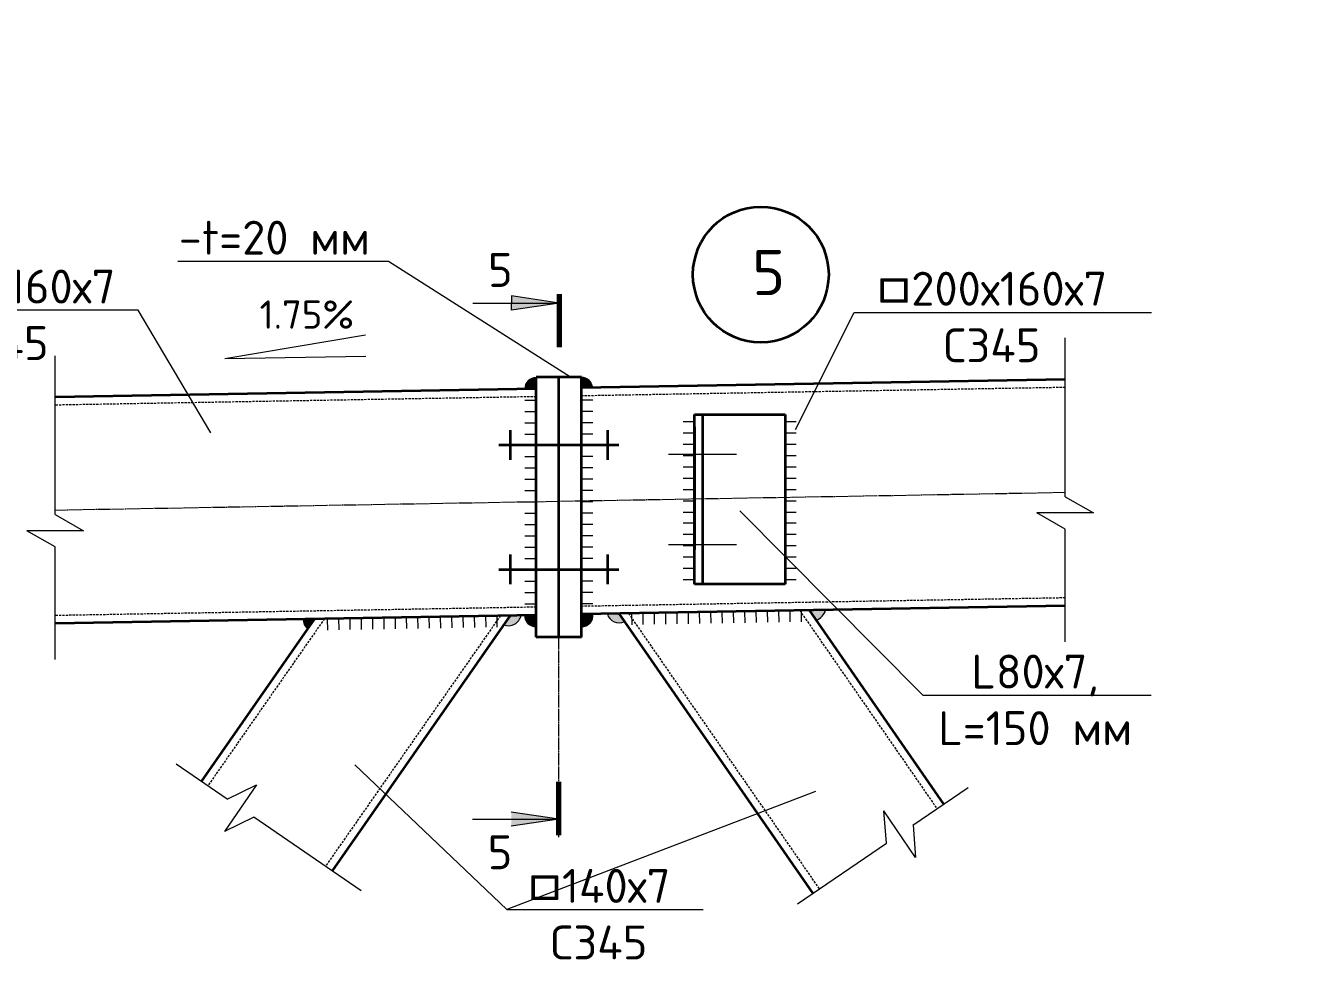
# Model space of a CAD drawing. Header units: millimetres. Extents: x -8174 to 141842, y -29548 to 3412.
# Drawn here: x 69162 to 70291, y -12491 to -11651 of the extents above; entities that cross this region are included whole.
import ezdxf
from ezdxf import colors
from ezdxf.entities.mleader import LeaderData, LeaderLine
from ezdxf.math import Vec2, Vec3

# ---------------------------------------------------------------- set-up
doc = ezdxf.new("R2010")
doc.units = ezdxf.units.MM
doc.linetypes.add('JIS_02_2.0', pattern=[3, 2, -1])
doc.linetypes.add('JIS_08_11', pattern=[12.799999999999999, 11, -0.6, 0.6, -0.6])
for name, color, linetype, lineweight in [('НАДПИСИ', 11, 'Continuous', 13), ('ОСЕВАЯ', 50, 'JIS_08_11', 13), ('ОСНОВНАЯ', 213, 'Continuous', 35), ('ШТРИХОВАЯ', 84, 'JIS_02_2.0', 13)]:
    doc.layers.add(name, color=color, linetype=linetype, lineweight=lineweight)
doc.styles.add('ОСК', font='isocpeur.ttf')

# ---------------------------------------------------------------- blocks, each defined once
blk = doc.blocks.new('_None')
blk = doc.blocks.new('A$C631303E2')
at = {"layer": 'ОСЕВАЯ', "linetype": 'JIS_08_11', "ltscale": 0.5}
for p, q in [((-6.946799112483859e-05, 114.999934178777), (59.99993053195067, 114.9999341787625)), ((-6.946799112483859e-05, 34.99993417876249), (59.99993053195067, 34.99993417877704))]:
    blk.add_line(p, q, dxfattribs=at)
at = {"layer": 'ОСНОВНАЯ'}
for p, q in [((22.99993053200888, 149.9999341787698), (102.9999305320089, 149.9999341787698)), ((22.99993053200888, -6.582123023690656e-05), (22.99993053206708, 149.9999341787698)), ((22.99993053206708, 149.9999341787698), (92.99993053206708, 149.9999341787698)), ((29.99993053200888, 149.9999341787698), (29.99993053200888, -6.582122296094894e-05)), ((102.9999305320089, 149.9999341787698), (102.9999305320089, -6.582123023690656e-05)), ((23.00020058196969, 139.223898068667), (23.00020058196969, 30.77597028889431)), ((23.00020058196969, 10.77597028889431), (23.00020058196969, 139.2238980686598)), ((102.9999305320089, -6.582123023690656e-05), (22.99993053200888, -6.582123023690656e-05))]:
    blk.add_line(p, q, dxfattribs=at)

msp = doc.modelspace()

# ---------------------------------------------------------------- hatches: boundary and pattern name
at = {"layer": 'НАДПИСИ'}
h = msp.add_hatch(color=256, dxfattribs=at)
h.paths.add_polyline_path([(69633.59687284066, -11896.00855726103), (69591.46308823576, -11896.00855726097), (69591.46308823576, -11889.77932682936)])
h.paths.add_polyline_path([(69633.5968728406, -11896.00855726103), (69591.46308823576, -11902.23778769257), (69591.46308823576, -11896.00855726097)])
h = msp.add_hatch(color=256, dxfattribs=at)
h.dxf.hatch_style = 1
edge = h.paths.add_edge_path()
edge.add_line((69613.32396110089, -11962.05511524655), (69613.32396110089, -11971.79261524657))
edge.add_line((69613.32396110089, -11971.79261524657), (69603.32549199928, -11971.96758845585))
edge.add_arc((69612.89180518565, -11971.61805228388), 9.572696773386873, 87.41252346232233, 182.0925556071396, ccw=False)
h = msp.add_hatch(color=256, dxfattribs=at)
h.dxf.hatch_style = 1
edge = h.paths.add_edge_path()
edge.add_line((69653.32396110077, -11961.44261524703), (69653.32396110083, -11971.09261524657))
edge.add_line((69653.32396110083, -11971.09261524657), (69663.30318047985, -11970.9179789074))
edge.add_arc((69652.61509752477, -11972.18178861678), 10.76254301901722, 6.743612197627209, 86.2235399638697)
h = msp.add_hatch(color=256, dxfattribs=at)
h.dxf.hatch_style = 1
edge = h.paths.add_edge_path()
edge.add_line((69653.32396110083, -12181.91379947693), (69653.32396110083, -12171.12323790258))
edge.add_line((69653.32396110083, -12171.12323790258), (69663.4819616907, -12170.94547289224))
edge.add_arc((69653.8810250748, -12172.24177475824), 9.688053593484298, -93.29633072528293, 7.689475905362883, ccw=False)
h = msp.add_hatch(color=256, dxfattribs=at)
h.dxf.hatch_style = 1
edge = h.paths.add_edge_path()
edge.add_line((69676.22481296898, -12170.72247299488), (69686.50026926101, -12170.54265250977))
edge.add_line((69686.50026926101, -12170.54265250977), (69691.30115301075, -12177.47487620938))
edge.add_arc((69686.43863536918, -12168.12464671559), 10.53901652912072, 194.2702647541853, 297.47635280531586, ccw=False)
h = msp.add_hatch(color=256, dxfattribs=at)
h.dxf.hatch_style = 1
edge = h.paths.add_edge_path()
edge.add_line((69869.15720469283, -12167.3384572331), (69854.75655960216, -12167.59816742878))
edge.add_line((69854.75655960216, -12167.59816742878), (69860.68432499655, -12176.15754897075))
edge.add_arc((69857.66997283802, -12164.7818562239), 11.76829233178799, 284.8412556041654, 347.45273833776)
h = msp.add_hatch(color=256, dxfattribs=at)
h.dxf.hatch_style = 1
edge = h.paths.add_edge_path()
edge.add_line((69407.14851331682, -12175.43900714564), (69417.42396960885, -12175.25918666054))
edge.add_line((69417.42396960885, -12175.25918666054), (69411.3471995485, -12183.96135808341))
edge.add_arc((69417.30087015312, -12175.73272362594), 10.15660468379629, 178.3428456920234, 234.1131027596856, ccw=False)
h = msp.add_hatch(color=256, dxfattribs=at)
h.dxf.hatch_style = 1
edge = h.paths.add_edge_path()
edge.add_line((69600.08090504067, -12172.05499138386), (69590.33919095882, -12172.22547138006))
edge.add_line((69590.33919095882, -12172.22547138008), (69584.63379653235, -12180.58045161323))
edge.add_arc((69588.59367318585, -12169.49839037462), 11.7682923318319, 250.3370167270571, 347.4527383375352)
h = msp.add_hatch(color=256, dxfattribs=at)
h.dxf.hatch_style = 1
edge = h.paths.add_edge_path()
edge.add_line((69613.32396110083, -12181.91379947693), (69613.32396110083, -12171.82323790221))
edge.add_line((69613.32396110083, -12171.82323790221), (69603.14748307684, -12172.00132626764))
edge.add_arc((69612.72862455627, -12172.34499825208), 9.587303191291715, 537.945702418691, 633.5601493064322)
h = msp.add_hatch(color=256, dxfattribs=at)
h.paths.add_polyline_path([(69633.3239611013, -12352.26382787898), (69591.1901764964, -12352.26382787904), (69591.1901764964, -12358.49305831065)])
h.paths.add_polyline_path([(69633.32396110124, -12352.26382787898), (69591.1901764964, -12346.03459744743), (69591.1901764964, -12352.26382787904)])

# ---------------------------------------------------------------- linework, layer by layer
at = {"color": 7, "lineweight": 70}
for p, q in [((69633.5968728402, -11888.08065710618), (69633.59687284013, -11935.12888506457)), ((69633.32396110089, -12366.37510834314), (69633.32396110083, -12319.32688038476))]:
    msp.add_line(p, q, dxfattribs=at)
at = {"layer": 'НАДПИСИ'}
for p, q in [((69557.35447653761, -11896.00855726097), (69633.5968728402, -11896.00855726108)), ((69633.59687284066, -11896.00855726103), (69591.46308823576, -11889.77932682936)), ((69591.46308823576, -11889.77932682936), (69591.46308823576, -11896.00855726097)), ((69633.59687284066, -11896.00855726103), (69591.46308823576, -11902.23778769257)), ((69591.46308823576, -11902.23778769263), (69591.46308823576, -11896.00855726103)), ((69337.93234739272, -11945.1429246995), (69462.24863987742, -11924.2224728682)), ((70081.01988216635, -12067.33224762994), (70081.01988216641, -11926.89786731724)), ((69187.91106904525, -12082.96165185956), (69187.91106904531, -11942.52727154686)), ((69337.93234739272, -11945.1429246995), (69462.59039998887, -11942.96140877907)), ((69603.32396110089, -11981.79261524657), (69613.32396110089, -11981.79261524657)), ((69663.32396110077, -11981.79261524657), (69653.32396110077, -11981.79261524657)), ((69603.32396110089, -11991.79261524657), (69613.32396110089, -11991.79261524657)), ((69663.32396110077, -11991.79261524657), (69653.32396110077, -11991.79261524657)), ((69753.32713869511, -12001.04395593636), (69743.32713869511, -12001.04395593636)), ((69843.32713869505, -12001.04395593639), (69833.32713869505, -12001.04395593639)), ((69603.32396110089, -12001.79261524657), (69613.32396110089, -12001.79261524657)), ((69603.32396110089, -12011.79261524657), (69613.32396110089, -12011.79261524657)), ((69663.32396110077, -12001.79261524657), (69653.32396110077, -12001.79261524657)), ((69663.32396110077, -12011.79261524657), (69653.32396110077, -12011.79261524657)), ((69753.32713869511, -12011.04395593636), (69743.32713869511, -12011.04395593636)), ((69843.32713869505, -12011.04395593639), (69833.32713869505, -12011.04395593639)), ((69603.32396110089, -12021.79261524657), (69613.32396110089, -12021.79261524657)), ((69663.32396110077, -12021.79261524657), (69653.32396110077, -12021.79261524657)), ((69753.32713869511, -12021.04395593636), (69743.32713869511, -12021.04395593636)), ((69843.32713869505, -12021.04395593639), (69833.32713869505, -12021.04395593639)), ((69603.32396110089, -12031.79261524657), (69613.32396110089, -12031.79261524657)), ((69663.32396110077, -12031.79261524657), (69653.32396110077, -12031.79261524657)), ((69753.32713869511, -12031.04395593636), (69743.32713869511, -12031.04395593636)), ((69843.32713869505, -12031.04395593639), (69833.32713869505, -12031.04395593639)), ((69603.32396110089, -12041.79261524657), (69613.32396110089, -12041.79261524657)), ((69663.32396110077, -12041.79261524657), (69653.32396110077, -12041.79261524657)), ((69753.32713869511, -12041.04395593636), (69743.32713869511, -12041.04395593636)), ((69843.32713869505, -12041.04395593639), (69833.32713869505, -12041.04395593639)), ((69603.32396110089, -12051.79261524657), (69613.32396110089, -12051.79261524657)), ((69663.32396110077, -12051.79261524657), (69653.32396110077, -12051.79261524657)), ((69753.32713869511, -12051.04395593636), (69743.32713869511, -12051.04395593636)), ((69843.32713869505, -12051.04395593639), (69833.32713869505, -12051.04395593639)), ((69603.32396110089, -12061.79261524657), (69613.32396110089, -12061.79261524657)), ((69663.32396110077, -12061.79261524657), (69653.32396110077, -12061.79261524657)), ((69753.32713869511, -12061.04395593636), (69743.32713869511, -12061.04395593636)), ((69843.32713869505, -12061.04395593639), (69833.32713869505, -12061.04395593639)), ((70081.01988216635, -12067.33224762995), (70106.01988216635, -12081.59968151044)), ((69603.32396110089, -12071.79261524657), (69613.32396110089, -12071.79261524657)), ((69663.32396110077, -12071.79261524657), (69653.32396110077, -12071.79261524657)), ((69753.32713869511, -12071.04395593636), (69743.32713869511, -12071.04395593636)), ((69843.32713869505, -12071.04395593639), (69833.32713869505, -12071.04395593639)), ((69187.91106904525, -12082.96165185957), (69212.91106904525, -12097.22908574007)), ((69603.32396110089, -12081.79261524657), (69613.32396110089, -12081.79261524657)), ((69603.32396110089, -12091.79261524657), (69613.32396110089, -12091.79261524657)), ((69663.32396110077, -12081.79261524657), (69653.32396110077, -12081.79261524657)), ((69663.32396110077, -12091.79261524657), (69653.32396110077, -12091.79261524657)), ((69753.32713869511, -12081.04395593636), (69743.32713869511, -12081.04395593636)), ((69753.32713869511, -12090.54151808823), (69743.32713869511, -12090.54151808823)), ((69843.32713869505, -12081.04395593639), (69833.32713869505, -12081.04395593639)), ((69843.32713869505, -12090.54151808826), (69833.32713869505, -12090.54151808826)), ((70106.01988216635, -12081.59968151044), (70056.01988216635, -12081.59968151044)), ((70081.01988216635, -12095.86711539095), (70056.01988216635, -12081.59968151044)), ((69212.91106904525, -12097.22908574007), (69162.91106904525, -12097.22908574007)), ((69187.91106904525, -12111.49651962057), (69162.91106904525, -12097.22908574007)), ((69603.32396110089, -12101.79261524657), (69613.32396110089, -12101.79261524657)), ((69663.32396110077, -12101.79261524657), (69653.32396110077, -12101.79261524657)), ((69753.32713869511, -12100.54151808823), (69743.32713869511, -12100.54151808823)), ((69843.32713869505, -12100.54151808826), (69833.32713869505, -12100.54151808826)), ((70081.01988216635, -12195.42632309269), (70081.01988216635, -12095.86711539095)), ((69187.91106904525, -12211.05572732231), (69187.91106904525, -12111.49651962057)), ((69603.32396110089, -12111.79261524657), (69613.32396110089, -12111.79261524657)), ((69663.32396110077, -12111.79261524657), (69653.32396110077, -12111.79261524657)), ((69753.32713869511, -12110.54151808823), (69743.32713869511, -12110.54151808823)), ((69843.32713869505, -12110.54151808826), (69833.32713869505, -12110.54151808826)), ((69603.32396110089, -12121.79261524657), (69613.32396110089, -12121.79261524657)), ((69663.32396110077, -12121.79261524657), (69653.32396110077, -12121.79261524657)), ((69753.32713869511, -12120.54151808823), (69743.32713869511, -12120.54151808823)), ((69843.32713869505, -12120.54151808826), (69833.32713869505, -12120.54151808826)), ((69603.32396110089, -12131.79261524657), (69613.32396110089, -12131.79261524657)), ((69663.32396110077, -12131.79261524657), (69653.32396110077, -12131.79261524657)), ((69753.32713869511, -12130.54151808823), (69743.32713869511, -12130.54151808823)), ((69843.32713869505, -12130.54151808826), (69833.32713869505, -12130.54151808826)), ((69603.32396110089, -12141.79261524657), (69613.32396110089, -12141.79261524657)), ((69663.32396110077, -12141.79261524657), (69653.32396110077, -12141.79261524657)), ((69753.32713869511, -12140.54151808823), (69743.32713869511, -12140.54151808823)), ((69843.32713869505, -12140.54151808826), (69833.32713869505, -12140.54151808826)), ((69603.32396110089, -12151.79261524657), (69613.32396110089, -12151.79261524657)), ((69663.32396110077, -12151.79261524657), (69653.32396110077, -12151.79261524657)), ((69603.32396110089, -12161.79261524657), (69613.32396110089, -12161.79261524657)), ((69663.32396110077, -12161.79261524657), (69653.32396110077, -12161.79261524657)), ((69698.03991071053, -12180.33454101036), (69697.86493750126, -12170.33607190874)), ((69708.03837981215, -12180.15956780108), (69707.86340660288, -12170.16109869946)), ((69718.03684891376, -12179.98459459181), (69717.86187570449, -12169.98612549019)), ((69728.03531801538, -12179.80962138253), (69727.8603448061, -12169.8111522809)), ((69738.03378711699, -12179.63464817325), (69737.85881390772, -12169.63617907162)), ((69748.0322562186, -12179.45967496396), (69747.85728300933, -12169.46120586235)), ((69758.03072532022, -12179.28470175469), (69757.85575211095, -12169.28623265307)), ((69768.02919442183, -12179.1097285454), (69767.85422121256, -12169.11125944379)), ((69778.02766352345, -12178.93475533613), (69777.85269031418, -12168.9362862345)), ((69788.02613262506, -12178.75978212684), (69787.85115941579, -12168.76131302523)), ((69798.02460172668, -12178.58480891757), (69797.8496285174, -12168.58633981596)), ((69808.02307082835, -12178.40983570828), (69807.84809761908, -12168.41136660667)), ((69818.02153992996, -12178.23486249901), (69817.84656672069, -12168.23639339738)), ((69828.02000903158, -12178.05988928973), (69827.8450358223, -12168.06142018811)), ((69838.01847813319, -12177.88491608045), (69837.84350492392, -12167.88644697884)), ((69848.0169472348, -12177.70994287117), (69847.84197402553, -12167.71147376955)), ((69428.96361105837, -12185.05107516113), (69428.7886378491, -12175.05260605951)), ((69438.96208015998, -12184.87610195186), (69438.78710695071, -12174.87763285023)), ((69448.9605492616, -12184.70112874257), (69448.78557605232, -12174.70265964096)), ((69458.95901836321, -12184.5261555333), (69458.78404515394, -12174.52768643167)), ((69468.95748746482, -12184.35118232401), (69468.78251425555, -12174.3527132224)), ((69478.95595656644, -12184.17620911474), (69478.78098335717, -12174.17774001311)), ((69488.95442566805, -12184.00123590545), (69488.77945245878, -12174.00276680384)), ((69498.95289476967, -12183.82626269618), (69498.7779215604, -12173.82779359455)), ((69508.95136387128, -12183.65128948689), (69508.77639066201, -12173.65282038528)), ((69518.9498329729, -12183.47631627761), (69518.77485976362, -12173.47784717599)), ((69528.94830207451, -12183.30134306833), (69528.77332886524, -12173.30287396672)), ((69538.94677117618, -12183.12636985906), (69538.77179796691, -12173.12790075743)), ((69548.9452402778, -12182.95139664978), (69548.77026706852, -12172.95292754816)), ((69558.94370937941, -12182.77642344049), (69558.76873617014, -12172.77795433888)), ((69568.94217848103, -12182.60145023122), (69568.76720527175, -12172.6029811296)), ((69578.94064758264, -12182.42647702195), (69578.76567437337, -12172.42800792032)), ((69340.02344356361, -12334.4853257067), (69294.92920333543, -12303.6916649576)), ((69365.90408723615, -12321.88564505074), (69337.70750717574, -12363.17672002943)), ((69340.02344356367, -12334.4853257067), (69365.90408723615, -12321.88564505074)), ((69946.39768732333, -12357.52154669529), (69995.14588045399, -12324.23269841229)), ((69363.58815084817, -12350.57703937344), (69337.70750717574, -12363.17672002943)), ((69458.70395159349, -12415.52909722399), (69363.58815084817, -12350.57703937344)), ((69633.3239611013, -12352.26382787898), (69591.1901764964, -12346.03459744743)), ((69948.81949212356, -12386.14064628686), (69920.6229120632, -12344.84957130815)), ((69922.93884845107, -12373.54096563091), (69920.6229120632, -12344.84957130815)), ((69557.08156479825, -12352.26382787904), (69633.32396110083, -12352.26382787892)), ((69633.3239611013, -12352.26382787898), (69591.1901764964, -12358.49305831065)), ((69946.50355573563, -12357.44925196416), (69948.81949212356, -12386.14064628686)), ((69844.4617996756, -12427.13086102215), (69922.93884845107, -12373.54096563091))]:
    msp.add_line(p, q, dxfattribs=at)
for centre, radius, start, end in [((69612.89180518576, -11971.61805228391), 9.572696773502281, 87.41252346160759, 182.092555607143), ((69652.61509752471, -11972.1817886168), 10.76254301907203, 6.743612197891329, 86.22353996445341), ((69653.88102507463, -12172.24177475816), 9.688053593625288, 266.7036692746797, 7.689475904680797), ((69686.43863536924, -12168.12464671567), 10.53901652905492, 194.2702647538615, 297.4763528046975), ((69857.6699728379, -12164.7818562238), 11.76829233189342, 284.8412556042726, 347.4527383390928), ((69417.91116560926, -12175.46944941983), 10.76269534544076, 179.8379387223711, 232.304811461304), ((69588.59367318585, -12169.49839037459), 11.76829233184389, 250.3370167265408, 347.4527383390928), ((69612.72862455639, -12172.34499825207), 9.587303191396378, 177.9457024186985, 273.5601493071434)]:
    msp.add_arc(centre, radius, start, end, dxfattribs=at)
at = {"layer": 'ОСЕВАЯ', "linetype": 'JIS_08_11'}
for p, q in [((70081.01988216647, -12063.62324795622), (69187.91106904537, -12079.25265218584)), ((69633.32396110083, -12368.26429123239), (69633.32396110083, -12071.45792657488))]:
    msp.add_line(p, q, dxfattribs=at)
at = {"layer": 'ОСНОВНАЯ'}
for p, q in [((69613.32396110083, -12191.47323790257), (69613.32396110083, -11961.44261524692)), ((69653.32396110083, -11961.44261524692), (69613.32396110083, -11961.44261524692)), ((69633.32396110083, -12191.47323790257), (69633.32396110083, -11961.44261524692)), ((69653.32396110083, -12191.47323790257), (69653.32396110083, -11961.44261524692)), ((70081.01988216653, -11963.60793662793), (69653.32396110083, -11971.09261524657)), ((69613.32396110089, -11971.79261524658), (69187.91106904537, -11979.23734085754)), ((70081.01988216641, -12163.63855928388), (69653.32396110083, -12171.12323790258)), ((69686.50026926101, -12170.54265250976), (69857.86211202655, -12417.98014309505)), ((69854.75655960216, -12167.59816742878), (69973.47961483413, -12339.02801661304)), ((69613.32396110083, -12171.82323790259), (69187.91106904531, -12179.2679635136)), ((69417.42396960885, -12175.25918666054), (69317.14515781961, -12318.862351106)), ((69590.33919095882, -12172.22547138008), (69432.79420944897, -12397.83602144188)), ((69653.32396110083, -12191.47323790257), (69613.32396110083, -12191.47323790257))]:
    msp.add_line(p, q, dxfattribs=at)
at = {"layer": 'ОСНОВНАЯ', "color": 1}
for p, q in [((69590.41016582126, -12008.33344342187), (69590.41016582126, -12034.55178707198)), ((69676.23775638029, -12008.33344342187), (69676.23775638029, -12034.55178707198)), ((69580.30424524203, -12021.44261524692), (69686.34367695963, -12021.44261524692)), ((69590.41016582126, -12118.33344342189), (69590.41016582126, -12144.55178707199)), ((69676.23775638029, -12118.33344342189), (69676.23775638029, -12144.55178707199)), ((69580.30424524203, -12131.44261524694), (69686.34367695963, -12131.44261524694))]:
    msp.add_line(p, q, dxfattribs=at)
at = {"layer": 'ОСНОВНАЯ'}
msp.add_circle((69811.92388291965, -11870.84375070123), 60, dxfattribs=at)
at = {"layer": 'ШТРИХОВАЯ'}
for p, q in [((69613.32396110083, -11978.79368703952), (69187.91106904531, -11986.23841265049)), ((70081.01988216647, -11970.60900842087), (69653.32396110083, -11978.09368703951)), ((70081.01988216635, -12156.63748749065), (69653.32396110083, -12164.12216610934)), ((69613.32396110083, -12164.82216610928), (69187.91106904525, -12172.2668917203)), ((69694.91308377805, -12170.39542825572), (69863.64298716688, -12414.03253677096)), ((69846.34374508512, -12167.74539168284), (69967.69873969379, -12342.97562293714)), ((69426.0728282159, -12175.10013272808), (69322.92622387974, -12322.81008780419)), ((69581.69577504869, -12172.3767311585), (69427.0131433889, -12393.88828474373))]:
    msp.add_line(p, q, dxfattribs=at)

# ---------------------------------------------------------------- block references
msp.add_blockref('A$C631303E2', (69730.32720816304, -12144.57030514575))

# ---------------------------------------------------------------- texts
at = {"layer": 'НАДПИСИ', "style": 'ОСК'}
for s, insert, char_height, width, attachment_point in [('5', (69570.67244635633, -11881.76449926459), 30, 74.751122343514, 7), ('5', (69804.29481295601, -11849.01974780868), 40, 41.22453085327379, 1), ('1.75%', (69368.6994089614, -11918.70313481502), 25, 150.9467204613657, 7), ('5', (69570.39953461697, -12366.50788587541), 30, 74.751122343514, 1)]:
    msp.add_mtext(s, dxfattribs=dict(at, insert=insert, char_height=char_height, width=width, attachment_point=attachment_point))

# ---------------------------------------------------------------- leaders
at = {"layer": 'НАДПИСИ'}
ml = msp.add_multileader_mtext('Standard', dxfattribs=at)
ml.set_content(' L80х7,\\PL=150 мм', color=256, style='ОСК')
ml.set_leader_properties(color=256, linetype='ByLayer', lineweight=-1)
ml.set_arrow_properties(name='NONE')
ml.build(insert=Vec2(0, 0))
ml.multileader.update_dxf_attribs({"has_dogleg": 0, "text_left_attachment_type": 6, "text_right_attachment_type": 6, "dogleg_length": 0, "arrow_head_size": 75, "scale": 50})
ctx = ml.context
ctx.base_point, ctx.scale, ctx.char_height, ctx.arrow_head_size, ctx.landing_gap_size, ctx.plane_origin = Vec3(79824.32180127807, -12028.31024642912), 50, 150, 75, 100, Vec3(76138.18924067053, -13212.51797743281)
ctx.left_attachment, ctx.right_attachment, ctx.text_align_type = 6, 6, 1
notes = []
notes.append((ctx, [(0, (1, 1, 0), (80819.32180127807, -12028.31024642912), (-1, 0), 0, [(2, [(81094.71687221949, -11650.70999794737)], 0, [])])]))
ctx.mtext.insert, ctx.mtext.width, ctx.mtext.defined_height, ctx.mtext.alignment, ctx.mtext.flow_direction = Vec3(80321.82180127807, -11848.31024642912), 1892.321435458027, 273.0506630395539, 2, 5
ml = msp.add_multileader_mtext('Standard', dxfattribs=at)
ml.set_content('L80х7,\\PL=150 мм', color=256, style='ОСК')
ml.set_leader_properties(color=256, linetype='ByLayer', lineweight=-1)
ml.set_arrow_properties(name='NONE')
ml.build(insert=Vec2(0, 0))
ml.multileader.update_dxf_attribs({"has_dogleg": 0, "text_left_attachment_type": 6, "text_right_attachment_type": 6, "dogleg_length": 0, "arrow_head_size": 75, "scale": 50})
ctx = ml.context
ctx.base_point, ctx.scale, ctx.char_height, ctx.arrow_head_size, ctx.landing_gap_size, ctx.plane_origin = Vec3(87792.12580977686, -12028.31024642912), 50, 150, 75, 100, Vec3(82478.3800381363, -13212.51797743281)
ctx.left_attachment, ctx.right_attachment, ctx.text_align_type = 6, 6, 1
notes.append((ctx, [(1, (1, 1, 0), (87792.12580977686, -12028.31024642912), (1, 0), 0, [(2, [(87434.90766968523, -11650.70999794737)], 0, [])])]))
ctx.mtext.insert, ctx.mtext.width, ctx.mtext.defined_height, ctx.mtext.alignment, ctx.mtext.flow_direction = Vec3(88289.62580977686, -11848.31024642912), 1892.321435458027, 273.0506630395539, 2, 5
ml = msp.add_multileader_mtext('Standard', dxfattribs=at)
ml.set_content('L80х7,\\PL=150 мм', color=256, style='ОСК')
ml.set_leader_properties(color=256, linetype='ByLayer', lineweight=-1)
ml.set_arrow_properties(name='NONE')
ml.build(insert=Vec2(0, 0))
ml.multileader.update_dxf_attribs({"has_dogleg": 0, "text_left_attachment_type": 6, "text_right_attachment_type": 6, "dogleg_length": 0, "arrow_head_size": 75, "scale": 50})
ctx = ml.context
ctx.base_point, ctx.scale, ctx.char_height, ctx.arrow_head_size, ctx.landing_gap_size, ctx.plane_origin = Vec3(94036.46598892592, -12028.31024642912), 50, 150, 75, 100, Vec3(88546.79204375276, -13212.51797743281)
ctx.left_attachment, ctx.right_attachment, ctx.text_align_type = 6, 6, 1
notes.append((ctx, [(1, (1, 1, 0), (94036.46598892592, -12028.31024642912), (1, 0), 0, [(2, [(93674.34447049981, -11650.70999794737)], 0, [])])]))
ctx.mtext.insert, ctx.mtext.width, ctx.mtext.defined_height, ctx.mtext.alignment, ctx.mtext.flow_direction = Vec3(94533.96598892592, -11848.31024642912), 1892.321435458027, 273.0506630395539, 2, 5
ml = msp.add_multileader_mtext('Standard', dxfattribs=at)
ml.set_content('-t=30 мм', color=256, style='ОСК')
ml.set_leader_properties(color=256, linetype='ByLayer', lineweight=-1)
ml.set_arrow_properties(name='NONE')
ml.build(insert=Vec2(0, 0))
ml.multileader.update_dxf_attribs({"has_dogleg": 0, "text_left_attachment_type": 6, "text_right_attachment_type": 6, "dogleg_length": 0, "arrow_head_size": 15, "scale": 10})
ctx = ml.context
ctx.base_point, ctx.scale, ctx.char_height, ctx.arrow_head_size, ctx.landing_gap_size, ctx.plane_origin = Vec3(70834.52380453545, -11751.62898107507), 10, 30, 15, 20, Vec3(71052.86526956473, -12719.61311129582)
ctx.left_attachment, ctx.right_attachment, ctx.text_align_type = 6, 6, 1
notes.append((ctx, [(1, (1, 1, 0), (70834.52380453545, -11751.62898107507), (1, 0), 0, [(3, [(70723.43264669302, -11880.16939657641), (70690.86647810234, -11871.08183424914)], 0, [])])]))
ctx.mtext.insert, ctx.mtext.width, ctx.mtext.alignment, ctx.mtext.flow_direction = Vec3(70935.52380453545, -11715.62898107507), 205.4122977968073, 2, 5
ml = msp.add_multileader_mtext('Standard', dxfattribs=at)
ml.set_content(' {\\H0.6x;2}', color=256, style='ОСК')
ml.set_leader_properties(color=256, linetype='ByLayer', lineweight=-1)
ml.set_arrow_properties(name='NONE')
ml.build(insert=Vec2(0, 0))
ml.multileader.update_dxf_attribs({"has_dogleg": 0, "text_left_attachment_type": 6, "text_right_attachment_type": 6, "dogleg_length": 0, "arrow_head_size": 75, "scale": 50})
ctx = ml.context
ctx.base_point, ctx.scale, ctx.char_height, ctx.arrow_head_size, ctx.landing_gap_size, ctx.plane_origin = Vec3(78808.4290468196, -12121.53470032103), 50, 250, 75, 100, Vec3(74731.26552477543, -13041.31055244316)
ctx.left_attachment, ctx.right_attachment, ctx.text_align_type = 6, 6, 1
notes.append((ctx, [(0, (1, 1, 0), (79248.4290468196, -12121.53470032103), (-1, 0), 0, [(2, [(79442.28366237765, -11723.51736303685)], 0, [])])]))
ctx.mtext.insert, ctx.mtext.width, ctx.mtext.defined_height, ctx.mtext.alignment, ctx.mtext.flow_direction = Vec3(79028.4290468196, -11841.53470032103), 437.8228964785812, 295, 2, 5
ml = msp.add_multileader_mtext('Standard', dxfattribs=at)
ml.set_content('-t=8 мм', color=256, style='ОСК')
ml.set_leader_properties(color=256, linetype='ByLayer', lineweight=-1)
ml.set_arrow_properties(name='NONE')
ml.build(insert=Vec2(0, 0))
ml.multileader.update_dxf_attribs({"has_dogleg": 0, "text_left_attachment_type": 6, "text_right_attachment_type": 6, "dogleg_length": 0, "arrow_head_size": 15, "scale": 10})
ctx = ml.context
ctx.base_point, ctx.scale, ctx.char_height, ctx.arrow_head_size, ctx.landing_gap_size, ctx.plane_origin = Vec3(70357.27680851641, -11834.5094659882), 10, 30, 15, 20, Vec3(70361.19114804437, -12719.61311129582)
ctx.left_attachment, ctx.right_attachment, ctx.text_align_type = 6, 6, 1
notes.append((ctx, [(0, (1, 1, 0), (70538.27680851641, -11834.5094659882), (-1, 0), 0, [(3, [(70594.06242823094, -12122.67500507942), (70608.00276611379, -11920.11481231701)], 0, [])])]))
ctx.mtext.insert, ctx.mtext.width, ctx.mtext.alignment, ctx.mtext.flow_direction = Vec3(70447.77680851641, -11798.5094659882), 205.4122977968073, 2, 5
ml = msp.add_multileader_mtext('Standard', dxfattribs=at)
ml.set_content('-t=20 мм', color=256, style='ОСК')
ml.set_leader_properties(color=256, linetype='ByLayer', lineweight=-1)
ml.set_arrow_properties(name='NONE')
ml.build(insert=Vec2(0, 0))
ml.multileader.update_dxf_attribs({"has_dogleg": 0, "text_left_attachment_type": 6, "text_right_attachment_type": 6, "dogleg_length": 0, "arrow_head_size": 15, "scale": 10})
ctx = ml.context
ctx.base_point, ctx.scale, ctx.char_height, ctx.arrow_head_size, ctx.landing_gap_size, ctx.plane_origin = Vec3(69280.82300559437, -11859.22561076836), 10, 30, 15, 20, Vec3(69224.58522643894, -12811.86264590683)
ctx.left_attachment, ctx.right_attachment, ctx.text_align_type = 6, 6, 1
notes.append((ctx, [(0, (1, 1, 0), (69482.82300559437, -11859.22561076836), (-1, 0), 0, [(0, [(69621.93657603796, -11961.44261524692), (69643.75069195387, -11961.44261524692)], 0, [])])]))
ctx.mtext.insert, ctx.mtext.width, ctx.mtext.alignment, ctx.mtext.flow_direction = Vec3(69381.82300559437, -11823.22561076836), 177.3186621586792, 2, 5
ml = msp.add_multileader_mtext('Standard', dxfattribs=at)
ml.set_content(' {\\H0.6x;3}', color=256, style='ОСК')
ml.set_leader_properties(color=256, linetype='ByLayer', lineweight=-1)
ml.set_arrow_properties(name='NONE')
ml.build(insert=Vec2(0, 0))
ml.multileader.update_dxf_attribs({"has_dogleg": 0, "text_left_attachment_type": 6, "text_right_attachment_type": 6, "dogleg_length": 0, "arrow_head_size": 75, "scale": 50})
ctx = ml.context
ctx.base_point, ctx.scale, ctx.char_height, ctx.arrow_head_size, ctx.landing_gap_size, ctx.plane_origin = Vec3(75616.53681334789, -12253.69717023283), 50, 250, 75, 100, Vec3(71539.3732913037, -13173.47302235496)
ctx.left_attachment, ctx.right_attachment, ctx.text_align_type = 6, 6, 1
notes.append((ctx, [(0, (1, 1, 0), (76056.53681334789, -12253.69717023283), (-1, 0), 0, [(2, [(76250.39142890592, -11855.67983294865)], 0, [])])]))
ctx.mtext.insert, ctx.mtext.width, ctx.mtext.defined_height, ctx.mtext.alignment, ctx.mtext.flow_direction = Vec3(75836.53681334789, -11973.69717023283), 437.8228964785812, 295, 2, 5
ml = msp.add_multileader_mtext('Standard', dxfattribs=at)
ml.set_content('□200х160х7\\PС345', color=256, style='ОСК')
ml.set_leader_properties(color=256, linetype='ByLayer', lineweight=-1)
ml.set_arrow_properties(name='NONE')
ml.build(insert=Vec2(0, 0))
ml.multileader.update_dxf_attribs({"has_dogleg": 0, "text_left_attachment_type": 6, "text_right_attachment_type": 6, "dogleg_length": 0, "arrow_head_size": 15, "scale": 10})
ctx = ml.context
ctx.base_point, ctx.scale, ctx.char_height, ctx.arrow_head_size, ctx.landing_gap_size, ctx.plane_origin = Vec3(69017.36994498881, -11902.42796046688), 10, 30, 15, 20, Vec3(69390.86430335575, -12821.70463325287)
ctx.left_attachment, ctx.right_attachment, ctx.text_align_type = 6, 6, 1
notes.append((ctx, [(0, (1, 1, 0), (69261.36994498881, -11902.42796046688), (-1, 0), 0, [(3, [(69325.69227851758, -12010.70337734238)], 0, [])])]))
ctx.mtext.insert, ctx.mtext.alignment, ctx.mtext.flow_direction = Vec3(69139.36994498881, -11866.42796046688), 2, 5
ml = msp.add_multileader_mtext('Standard', dxfattribs=at)
ml.set_content('□200х160х7\\PС345', color=256, style='ОСК')
ml.set_leader_properties(color=256, linetype='ByLayer', lineweight=-1)
ml.set_arrow_properties(name='NONE')
ml.build(insert=Vec2(0, 0))
ml.multileader.update_dxf_attribs({"has_dogleg": 0, "text_left_attachment_type": 6, "text_right_attachment_type": 6, "dogleg_length": 0, "arrow_head_size": 15, "scale": 10})
ctx = ml.context
ctx.base_point, ctx.scale, ctx.char_height, ctx.arrow_head_size, ctx.landing_gap_size, ctx.plane_origin = Vec3(69894.39082312962, -11904.33257672616), 10, 30, 15, 20, Vec3(69777.38305507175, -12818.67945716617)
ctx.left_attachment, ctx.right_attachment, ctx.text_align_type = 6, 6, 1
notes.append((ctx, [(1, (1, 1, 0), (69894.39082312962, -11904.33257672616), (1, 0), 0, [(3, [(69842.55507990991, -12007.67820125568)], 0, [])])]))
ctx.mtext.insert, ctx.mtext.alignment, ctx.mtext.flow_direction = Vec3(70016.39082312962, -11868.33257672616), 2, 5
ml = msp.add_multileader_mtext('Standard', dxfattribs=at)
ml.set_content('L80х7, L=150 мм', color=256, style='ОСК')
ml.set_leader_properties(color=256, linetype='ByLayer', lineweight=-1)
ml.set_arrow_properties(name='NONE')
ml.build(insert=Vec2(0, 0))
ml.multileader.update_dxf_attribs({"has_dogleg": 0, "text_left_attachment_type": 6, "text_right_attachment_type": 6, "dogleg_length": 0, "arrow_head_size": 15, "scale": 10})
ctx = ml.context
ctx.base_point, ctx.scale, ctx.char_height, ctx.arrow_head_size, ctx.landing_gap_size, ctx.plane_origin = Vec3(71012.56896052771, -12278.89285455208), 10, 30, 15, 20, Vec3(70968.441012653, -13221.15460639511)
ctx.left_attachment, ctx.right_attachment, ctx.text_align_type = 6, 6, 1
notes.append((ctx, [(1, (1, 1, 0), (71012.56896052771, -12278.89285455208), (1, 0), 0, [(3, [(70885.64828361972, -12065.16829550179)], 0, [])])]))
ctx.mtext.insert, ctx.mtext.width, ctx.mtext.alignment, ctx.mtext.flow_direction = Vec3(71112.06896052771, -12242.89285455208), 204.2557650604285, 2, 5
ml = msp.add_multileader_mtext('Standard', dxfattribs=at)
ml.set_content('L80х7,\\PL=150 мм', color=256, style='ОСК')
ml.set_leader_properties(color=256, linetype='ByLayer', lineweight=-1)
ml.set_arrow_properties(name='NONE')
ml.build(insert=Vec2(0, 0))
ml.multileader.update_dxf_attribs({"has_dogleg": 0, "text_left_attachment_type": 6, "text_right_attachment_type": 6, "dogleg_length": 0, "arrow_head_size": 15, "scale": 10})
ctx = ml.context
ctx.base_point, ctx.scale, ctx.char_height, ctx.arrow_head_size, ctx.landing_gap_size, ctx.plane_origin = Vec3(69955.03346028161, -12242.7557184624), 10, 30, 15, 20, Vec3(69916.86416443263, -13252.15550578324)
ctx.left_attachment, ctx.right_attachment, ctx.text_align_type = 6, 6, 1
notes.append((ctx, [(1, (1, 1, 0), (69955.03346028161, -12242.7557184624), (1, 0), 0, [(3, [(69793.37021522416, -12079.59906611568)], 0, [])])]))
ctx.mtext.insert, ctx.mtext.alignment, ctx.mtext.flow_direction = Vec3(70054.53346028161, -12206.7557184624), 2, 5
ml = msp.add_multileader_mtext('Standard', dxfattribs=at)
ml.set_content(' L80х7,\\PL=150 мм', color=256, style='ОСК')
ml.set_leader_properties(color=256, linetype='ByLayer', lineweight=-1)
ml.set_arrow_properties(name='NONE')
ml.build(insert=Vec2(0, 0))
ml.multileader.update_dxf_attribs({"has_dogleg": 0, "text_left_attachment_type": 6, "text_right_attachment_type": 6, "dogleg_length": 0, "arrow_head_size": 75, "scale": 50})
ctx = ml.context
ctx.base_point, ctx.scale, ctx.char_height, ctx.arrow_head_size, ctx.landing_gap_size, ctx.plane_origin = Vec3(38722.58979582816, -12472.19818995096), 50, 150, 75, 100, Vec3(35036.45723522065, -13656.40592095464)
ctx.left_attachment, ctx.right_attachment, ctx.text_align_type = 6, 6, 1
notes.append((ctx, [(0, (1, 1, 0), (39717.58979582816, -12472.19818995096), (-1, 0), 0, [(2, [(39866.69871447486, -12182.93651241803)], 0, [])])]))
ctx.mtext.insert, ctx.mtext.width, ctx.mtext.defined_height, ctx.mtext.alignment, ctx.mtext.flow_direction = Vec3(39220.08979582816, -12292.19818995096), 1892.321435458027, 273.0506630395539, 2, 5
ml = msp.add_multileader_mtext('Standard', dxfattribs=at)
ml.set_content(' L80х7,\\PL=150 мм', color=256, style='ОСК')
ml.set_leader_properties(color=256, linetype='ByLayer', lineweight=-1)
ml.set_arrow_properties(name='NONE')
ml.build(insert=Vec2(0, 0))
ml.multileader.update_dxf_attribs({"has_dogleg": 0, "text_left_attachment_type": 6, "text_right_attachment_type": 6, "dogleg_length": 0, "arrow_head_size": 75, "scale": 50})
ctx = ml.context
ctx.base_point, ctx.scale, ctx.char_height, ctx.arrow_head_size, ctx.landing_gap_size, ctx.plane_origin = Vec3(51177.61170668108, -12472.19818995097), 50, 150, 75, 100, Vec3(47491.47914607357, -13656.40592095465)
ctx.left_attachment, ctx.right_attachment, ctx.text_align_type = 6, 6, 1
notes.append((ctx, [(0, (1, 1, 0), (52172.61170668108, -12472.19818995097), (-1, 0), 0, [(2, [(52321.72062532778, -12182.93651241805)], 0, [])])]))
ctx.mtext.insert, ctx.mtext.width, ctx.mtext.defined_height, ctx.mtext.alignment, ctx.mtext.flow_direction = Vec3(51675.11170668108, -12292.19818995097), 1892.321435458027, 273.0506630395539, 2, 5
ml = msp.add_multileader_mtext('Standard', dxfattribs=at)
ml.set_content(' {\\H0.6x;7}', color=256, style='ОСК')
ml.set_leader_properties(color=256, linetype='ByLayer', lineweight=-1)
ml.set_arrow_properties(name='NONE')
ml.build(insert=Vec2(0, 0))
ml.multileader.update_dxf_attribs({"has_dogleg": 0, "text_left_attachment_type": 6, "text_right_attachment_type": 6, "dogleg_length": 0, "arrow_head_size": 75, "scale": 50})
ctx = ml.context
ctx.base_point, ctx.scale, ctx.char_height, ctx.arrow_head_size, ctx.landing_gap_size, ctx.plane_origin = Vec3(53727.0393568548, -12644.45305150567), 50, 250, 75, 100, Vec3(49472.25315864908, -12676.70063790135)
ctx.left_attachment, ctx.right_attachment, ctx.text_align_type = 6, 6, 1
notes.append((ctx, [(0, (1, 1, 0), (54167.0393568548, -12644.45305150567), (-1, 0), 0, [(2, [(54404.32262184384, -12290.10316721445)], 0, [])])]))
ctx.mtext.insert, ctx.mtext.width, ctx.mtext.defined_height, ctx.mtext.alignment, ctx.mtext.flow_direction = Vec3(53947.0393568548, -12364.45305150567), 814.4691549743875, 273.0506630395539, 2, 5
ml = msp.add_multileader_mtext('Standard', dxfattribs=at)
ml.set_content('□140х7\\PС345', color=256, style='ОСК')
ml.set_leader_properties(color=256, linetype='ByLayer', lineweight=-1)
ml.set_arrow_properties(name='NONE')
ml.build(insert=Vec2(0, 0))
ml.multileader.update_dxf_attribs({"has_dogleg": 0, "text_left_attachment_type": 6, "text_right_attachment_type": 6, "dogleg_length": 0, "arrow_head_size": 15, "scale": 10})
ctx = ml.context
ctx.base_point, ctx.scale, ctx.char_height, ctx.arrow_head_size, ctx.landing_gap_size, ctx.plane_origin = Vec3(69587.35922379635, -12432.23083668255), 10, 30, 15, 20, Vec3(69207.02536625421, -13334.61153762184)
ctx.left_attachment, ctx.right_attachment, ctx.text_align_type = 6, 6, 1
notes.append((ctx, [(1, (1, 1, 0), (69587.35922379635, -12432.23083668255), (1, 0), 0, [(0, [(69860.21324536769, -12327.86242842983)], 0, []), (3, [(69453.105036703, -12304.07978593005)], 0, [])])]))
ctx.mtext.insert, ctx.mtext.width, ctx.mtext.alignment, ctx.mtext.flow_direction = Vec3(69668.85922379635, -12396.23083668255), 161.7050698972307, 2, 5
ml = msp.add_multileader_mtext('Standard', dxfattribs=at)
ml.set_content('высокопрочные\\Pболты %%C24\\P(8 шт.)', color=256, style='ОСК')
ml.set_leader_properties(color=256, linetype='ByLayer', lineweight=-1)
ml.set_arrow_properties(name='NONE')
ml.build(insert=Vec2(0, 0))
ml.multileader.update_dxf_attribs({"has_dogleg": 0, "text_left_attachment_type": 6, "text_right_attachment_type": 6, "dogleg_length": 0, "arrow_head_size": 15, "scale": 10})
ctx = ml.context
ctx.base_point, ctx.scale, ctx.char_height, ctx.arrow_head_size, ctx.landing_gap_size, ctx.plane_origin = Vec3(70951.76271176868, -12437.9509167326), 10, 30, 15, 20, Vec3(70976.02341312834, -13370.21266857555)
ctx.left_attachment, ctx.right_attachment, ctx.text_align_type = 6, 6, 1
notes.append((ctx, [(1, (1, 1, 0), (70951.76271176868, -12437.9509167326), (1, 0), 0, [(0, [(70836.61013770098, -12655.35380343191), (70756.61013770092, -12575.35380343191)], 0, [])])]))
ctx.mtext.insert, ctx.mtext.width, ctx.mtext.alignment, ctx.mtext.flow_direction = Vec3(71106.76271176868, -12401.9509167326), 205.4122977968073, 2, 5
for ctx, leaders in notes:
    for number, flags, end, landing, length, lines in leaders:
        leader = LeaderData()
        leader.index, (leader.has_last_leader_line, leader.has_dogleg_vector, leader.attachment_direction) = number, flags
        leader.last_leader_point, leader.dogleg_vector, leader.dogleg_length = Vec3(end), Vec3(landing), length
        for number, points, colour, breaks in lines:
            line = LeaderLine()
            line.index, line.vertices, line.color, line.breaks = number, Vec3.list(points), colors.encode_raw_color(colour), breaks
            leader.lines.append(line)
        ctx.leaders.append(leader)

doc.saveas('drawing.dxf')
